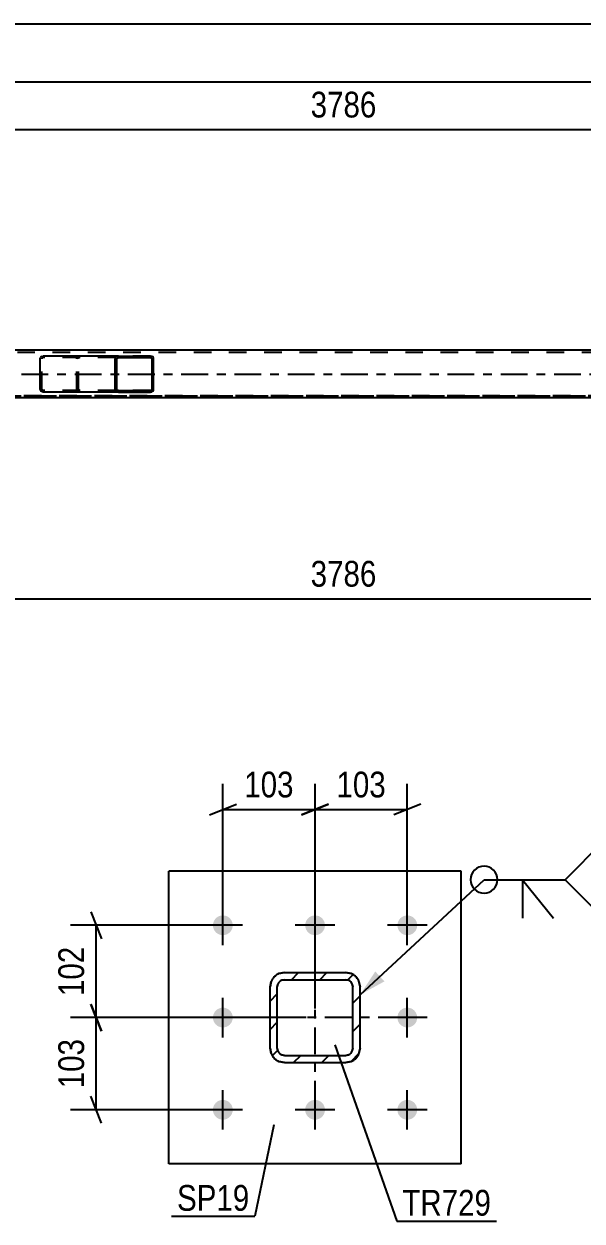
# Model space of a CAD drawing. Header units: millimetres. Extents: x 0 to 841, y 0 to 594.
# Drawn here: x 79.7 to 141.7, y 148.4 to 281.4 of the extents above; entities that cross this region are included whole.
import ezdxf

# ---------------------------------------------------------------- set-up
doc = ezdxf.new("R2010")
doc.units = ezdxf.units.MM
doc.linetypes.add('DXK_LINE_DOT2', pattern=[3.9198, 1.9599, -1.9599])
doc.linetypes.add('DXK_LINE_DOT3', pattern=[5.9187, 2.979, -0.9799, 0.9799, -0.9799])
doc.styles.add('Arial', font='ARIAL.TTF', dxfattribs={"height": 0.2})
doc.styles.add('Arial Narrow', font='ARIALN.TTF', dxfattribs={"height": 0.2})

# ---------------------------------------------------------------- blocks, each defined once
blk = doc.blocks.new('Part-814521776-2860 - 2731')
at = {"color": 2, "linetype": 'Continuous'}
for p, q in [((164.71, 245.15), (73.46, 245.15)), ((164.71, 239.87), (73.46, 239.87))]:
    blk.add_line(p, q, dxfattribs=at)
at = {"color": 7, "linetype": 'DXK_LINE_DOT2'}
for p, q in [((735.49, 244.91), (73.46, 244.91)), ((736.21, 240.11), (73.46, 240.11)), ((73.46, 240.11), (735.49, 240.11))]:
    blk.add_line(p, q, dxfattribs=at)
at = {"color": 7, "linetype": 'DXK_LINE_DOT3'}
blk.add_line((73.46, 242.51), (735.87, 242.51), dxfattribs=at)
blk = doc.blocks.new('Part-814521776-2925 - 2731')
at = {"linetype": 'Continuous'}
h = blk.add_hatch(dxfattribs=at)
h.set_pattern_fill('', scale=0.7, style=0, pattern_type=0)
h.set_pattern_definition([(45, (94.0427, 244.309), (-1.57154, 1.57154), [])])
h.paths.add_polyline_path([(94.07, 244.19), (94.04, 244.31), (93.97, 244.41), (93.86, 244.48), (93.73, 244.51), (90.15, 244.51), (90.02, 244.48), (89.91, 244.41), (89.84, 244.31), (89.81, 244.19), (89.81, 240.83), (89.84, 240.7), (89.91, 240.6), (90.02, 240.53), (90.15, 240.51), (93.73, 240.51), (93.86, 240.53), (93.97, 240.6), (94.04, 240.7), (94.07, 240.83)])
h.paths.add_polyline_path([(93.89, 240.77), (93.85, 240.71), (93.79, 240.68), (93.73, 240.67), (90.15, 240.67), (90.09, 240.68), (90.03, 240.71), (90, 240.77), (89.98, 240.83), (89.98, 244.19), (90, 244.25), (90.03, 244.3), (90.09, 244.33), (90.15, 244.35), (93.73, 244.35), (93.79, 244.33), (93.85, 244.3), (93.89, 244.25), (93.9, 244.19), (93.9, 240.83)])
at = {"color": 2, "linetype": 'Continuous'}
for p, q in [((81.46, 244.19), (81.49, 244.31)), ((81.46, 240.83), (81.46, 244.19)), ((81.67, 244.48), (81.8, 244.51)), ((90.15, 244.51), (81.8, 244.51)), ((89.84, 244.31), (89.81, 244.19)), ((89.81, 240.83), (89.81, 244.19)), ((89.98, 244.19), (90, 244.25)), ((89.98, 240.83), (89.98, 244.19)), ((90, 244.25), (90.03, 244.3)), ((90.15, 244.51), (90.02, 244.48)), ((90.03, 244.3), (90.09, 244.33)), ((90.09, 244.33), (90.15, 244.35)), ((90.15, 244.51), (93.73, 244.51)), ((90.15, 244.35), (93.73, 244.35)), ((93.86, 244.48), (93.73, 244.51)), ((93.73, 244.35), (93.79, 244.33)), ((93.79, 244.33), (93.85, 244.3)), ((93.85, 244.3), (93.89, 244.25)), ((93.89, 244.25), (93.9, 244.19)), ((93.9, 240.83), (93.9, 244.19)), ((94.07, 244.19), (94.04, 244.31)), ((94.07, 240.83), (94.07, 244.19)), ((81.49, 240.7), (81.46, 240.83)), ((89.81, 240.83), (89.84, 240.7)), ((90, 240.77), (89.98, 240.83)), ((90.03, 240.71), (90, 240.77)), ((93.89, 240.77), (93.85, 240.71)), ((93.9, 240.83), (93.89, 240.77)), ((94.04, 240.7), (94.07, 240.83)), ((81.8, 240.51), (81.67, 240.53)), ((90.15, 240.51), (81.8, 240.51)), ((90.02, 240.53), (90.15, 240.51)), ((90.09, 240.68), (90.03, 240.71)), ((90.15, 240.67), (90.09, 240.68)), ((90.15, 240.67), (93.73, 240.67)), ((90.15, 240.51), (93.73, 240.51)), ((93.79, 240.68), (93.73, 240.67)), ((93.73, 240.51), (93.86, 240.53)), ((93.85, 240.71), (93.79, 240.68))]:
    blk.add_line(p, q, dxfattribs=at)
at = {"color": 7, "linetype": 'DXK_LINE_DOT2'}
for p, q in [((81.65, 244.25), (81.63, 244.19)), ((81.63, 240.83), (81.63, 244.19)), ((81.68, 244.3), (81.65, 244.25)), ((81.74, 244.33), (81.68, 244.3)), ((81.8, 244.35), (81.74, 244.33)), ((93.73, 244.35), (81.8, 244.35)), ((85.38, 244.51), (85.51, 244.48)), ((85.44, 244.33), (85.38, 244.35)), ((85.5, 244.3), (85.44, 244.33)), ((85.54, 244.25), (85.5, 244.3)), ((85.55, 244.19), (85.54, 244.25)), ((85.55, 240.83), (85.55, 244.19)), ((85.69, 244.31), (85.72, 244.19)), ((85.72, 240.83), (85.72, 244.19)), ((93.73, 244.51), (90.15, 244.51)), ((81.63, 240.83), (81.65, 240.77)), ((81.65, 240.77), (81.68, 240.71)), ((85.5, 240.71), (85.54, 240.77)), ((85.54, 240.77), (85.55, 240.83)), ((85.72, 240.83), (85.69, 240.7)), ((81.68, 240.71), (81.74, 240.68)), ((81.74, 240.68), (81.8, 240.67)), ((93.73, 240.67), (81.8, 240.67)), ((85.38, 240.67), (85.44, 240.68)), ((85.51, 240.53), (85.38, 240.51)), ((85.44, 240.68), (85.5, 240.71)), ((93.73, 240.51), (90.15, 240.51))]:
    blk.add_line(p, q, dxfattribs=at)
at = {"color": 2, "linetype": 'Continuous'}
for centre, start, end in [((81.79, 244.17), 110.7583, 155.68), ((90.14, 244.17), 110.7583, 155.68), ((93.74, 244.17), 24.32, 69.2417), ((81.79, 240.84), 204.32, 249.2417), ((90.14, 240.84), 204.32, 249.2417), ((93.74, 240.84), 290.7583, 335.68)]:
    blk.add_arc(centre, 0.331, start, end, dxfattribs=at)
at = {"color": 7, "linetype": 'DXK_LINE_DOT2'}
for centre, start, end in [((85.39, 244.17), 24.32, 69.2417), ((85.39, 240.84), 290.7583, 335.68)]:
    blk.add_arc(centre, 0.331, start, end, dxfattribs=at)
blk = doc.blocks.new('Bolt-814521776-6539 - 6501')
at = {"linetype": 'Continuous'}
for points in [[(101.76, 180.16, -1), (101.76, 182.36, -1)], [(112.01, 180.16, -1), (112.01, 182.36, -1)], [(122.26, 180.16, -1), (122.26, 182.36, -1)], [(101.76, 169.91, -1), (101.76, 172.11, -1)], [(122.26, 169.91, -1), (122.26, 172.11, -1)], [(101.76, 159.66, -1), (101.76, 161.86, -1)], [(112.01, 159.66, -1), (112.01, 161.86, -1)], [(122.26, 159.66, -1), (122.26, 161.86, -1)]]:
    blk.add_hatch(color=1, dxfattribs=at).paths.add_polyline_path(points)
at = {"color": 1, "linetype": 'Continuous'}
for p, q in [((101.76, 179.06), (101.76, 183.46)), ((112.01, 179.06), (112.01, 183.46)), ((122.26, 179.06), (122.26, 183.46)), ((103.96, 181.26), (99.56, 181.26)), ((114.21, 181.26), (109.81, 181.26)), ((124.46, 181.26), (120.06, 181.26)), ((101.76, 168.81), (101.76, 173.21)), ((122.26, 168.81), (122.26, 173.21)), ((103.96, 171.01), (99.56, 171.01)), ((124.46, 171.01), (120.06, 171.01)), ((101.76, 158.56), (101.76, 162.96)), ((112.01, 158.56), (112.01, 162.96)), ((122.26, 158.56), (122.26, 162.96)), ((103.96, 160.76), (99.56, 160.76)), ((114.21, 160.76), (109.81, 160.76)), ((124.46, 160.76), (120.06, 160.76))]:
    blk.add_line(p, q, dxfattribs=at)
blk = doc.blocks.new('Part-814521776-6546 - 6501')
at = {"linetype": 'Continuous'}
h = blk.add_hatch(dxfattribs=at)
h.set_pattern_fill('', scale=0.7, style=0, pattern_type=0)
h.set_pattern_definition([(45, (116.0233, 166.1349), (-1.57154, 1.57154), [])])
h.paths.add_polyline_path([(115.41, 166.01), (116.02, 166.13), (116.54, 166.48), (116.89, 167), (117.01, 167.61), (117.01, 174.41), (116.89, 175.03), (116.54, 175.54), (116.02, 175.89), (115.41, 176.01), (108.61, 176.01), (108, 175.89), (107.48, 175.54), (107.13, 175.03), (107.01, 174.41), (107.01, 167.61), (107.13, 167), (107.48, 166.48), (108, 166.13), (108.61, 166.01)])
h.paths.add_polyline_path([(108.61, 166.81), (108.3, 166.87), (108.05, 167.05), (107.87, 167.31), (107.81, 167.61), (107.81, 174.41), (107.87, 174.72), (108.05, 174.98), (108.3, 175.15), (108.61, 175.21), (115.41, 175.21), (115.72, 175.15), (115.98, 174.98), (116.15, 174.72), (116.21, 174.41), (116.21, 167.61), (116.15, 167.31), (115.98, 167.05), (115.72, 166.87), (115.41, 166.81)])
at = {"color": 7, "linetype": 'DXK_LINE_DOT3'}
for p, q in [((112.01, 161.01), (112.01, 181.01)), ((122.01, 171.01), (102.01, 171.01))]:
    blk.add_line(p, q, dxfattribs=at)
at = {"color": 7, "linetype": 'DXK_LINE_DOT2'}
for p, q in [((108, 175.89), (108.61, 176.01)), ((108.61, 176.01), (115.41, 176.01)), ((115.41, 176.01), (116.02, 175.89)), ((107.01, 174.41), (107.13, 175.03)), ((107.01, 167.61), (107.01, 174.41)), ((107.87, 174.72), (107.81, 174.41)), ((107.81, 167.61), (107.81, 174.41)), ((108.61, 175.21), (108.3, 175.15)), ((108.61, 175.21), (115.41, 175.21)), ((115.72, 175.15), (115.41, 175.21)), ((116.21, 174.41), (116.15, 174.72)), ((116.21, 167.61), (116.21, 174.41)), ((116.89, 175.03), (117.01, 174.41)), ((117.01, 167.61), (117.01, 174.41)), ((107.13, 167), (107.01, 167.61)), ((107.81, 167.61), (107.87, 167.31)), ((116.15, 167.31), (116.21, 167.61)), ((117.01, 167.61), (116.89, 167)), ((108.3, 166.87), (108.61, 166.81)), ((108.61, 166.81), (115.41, 166.81)), ((115.41, 166.81), (115.72, 166.87)), ((108.61, 166.01), (108, 166.13)), ((108.61, 166.01), (115.41, 166.01)), ((116.02, 166.13), (115.41, 166.01))]:
    blk.add_line(p, q, dxfattribs=at)
at = {"color": 2, "linetype": 'Continuous'}
for p, q in [((108.61, 176.01), (108, 175.89)), ((108.61, 176.01), (115.41, 176.01)), ((116.02, 175.89), (115.41, 176.01)), ((107.13, 175.03), (107.01, 174.41)), ((107.01, 167.61), (107.01, 174.41)), ((107.81, 174.41), (107.87, 174.72)), ((107.81, 167.61), (107.81, 174.41)), ((108.3, 175.15), (108.61, 175.21)), ((108.61, 175.21), (115.41, 175.21)), ((115.41, 175.21), (115.72, 175.15)), ((116.15, 174.72), (116.21, 174.41)), ((116.21, 167.61), (116.21, 174.41)), ((117.01, 174.41), (116.89, 175.03)), ((117.01, 167.61), (117.01, 174.41)), ((107.01, 167.61), (107.13, 167)), ((107.87, 167.31), (107.81, 167.61)), ((116.21, 167.61), (116.15, 167.31)), ((116.89, 167), (117.01, 167.61)), ((108.61, 166.81), (108.3, 166.87)), ((108.61, 166.81), (115.41, 166.81)), ((115.72, 166.87), (115.41, 166.81)), ((108, 166.13), (108.61, 166.01)), ((108.61, 166.01), (115.41, 166.01)), ((115.41, 166.01), (116.02, 166.13))]:
    blk.add_line(p, q, dxfattribs=at)
at = {"color": 7, "linetype": 'DXK_LINE_DOT2'}
for centre, radius, start, end in [((108.61, 174.41), 1.6, 112.5, 157.5), ((115.41, 174.41), 1.6, 22.5, 67.5), ((108.61, 174.41), 0.8, 112.5, 157.5), ((115.41, 174.41), 0.8, 22.5, 67.5), ((108.61, 167.61), 1.6, 202.5, 247.5), ((108.61, 167.61), 0.8, 202.5, 247.5), ((115.41, 167.61), 0.8, 292.5, 337.5), ((115.41, 167.61), 1.6, 292.5, 337.5)]:
    blk.add_arc(centre, radius, start, end, dxfattribs=at)
at = {"color": 2, "linetype": 'Continuous'}
for centre, radius, start, end in [((108.61, 174.41), 1.6, 112.5, 157.5), ((115.41, 174.41), 1.6, 22.5, 67.5), ((108.61, 174.41), 0.8, 112.5, 157.5), ((115.41, 174.41), 0.8, 22.5, 67.5), ((108.61, 167.61), 1.6, 202.5, 247.5), ((108.61, 167.61), 0.8, 202.5, 247.5), ((115.41, 167.61), 0.8, 292.5, 337.5), ((115.41, 167.61), 1.6, 292.5, 337.5)]:
    blk.add_arc(centre, radius, start, end, dxfattribs=at)
blk = doc.blocks.new('Part-814521776-6647 - 6501')
at = {"color": 2, "linetype": 'Continuous'}
for p, q in [((128.26, 187.26), (95.76, 187.26)), ((95.76, 154.76), (95.76, 187.26)), ((128.26, 154.76), (128.26, 187.26)), ((128.26, 154.76), (95.76, 154.76))]:
    blk.add_line(p, q, dxfattribs=at)
blk = doc.blocks.new('StraightDimension-814521776-10578 - 2731')
at = {"color": 7, "linetype": 'Continuous'}
blk.add_line((64.84, 274.98), (736.87, 274.98), dxfattribs=at)
blk = doc.blocks.new('StraightDimension-814521776-3143 - 2731')
at = {"color": 7, "linetype": 'Continuous'}
for p, q in [((64.84, 238.87), (64.84, 214.41)), ((165.51, 230.47), (165.51, 208.93)), ((66.34, 218.14), (63.34, 216.94)), ((64.84, 217.54), (165.51, 217.54)), ((164.01, 216.94), (167.01, 218.14))]:
    blk.add_line(p, q, dxfattribs=at)
at = {"color": 0}
blk.add_wipeout([(119.43, 218.29), (119.43, 222.49), (110.92, 222.49), (110.92, 218.29)], dxfattribs=at)
at = {"color": 3, "style": 'Arial Narrow'}
blk.add_text('3786', height=2.863, dxfattribs=at).set_placement((111.52, 218.89))
at = {"color": 0, "linetype": 'Continuous'}
for points in [[(64.24, 216.84), (60.04, 216.84), (60.04, 213.81), (64.24, 213.81)], [(164.91, 216.84), (160.71, 216.84), (160.71, 208.33), (164.91, 208.33)]]:
    blk.add_wipeout(points, dxfattribs=at)
at = {"color": 3, "linetype": 'Continuous', "style": 'Arial Narrow'}
for s, height, p in [('0', 2.86, (63.64, 214.41)), ('3786', 2.863, (164.31, 208.93))]:
    blk.add_text(s, height=height, rotation=90.0002, dxfattribs=at).set_placement(p)
blk = doc.blocks.new('StraightDimension-814521776-3166 - 2731')
at = {"color": 7, "linetype": 'Continuous'}
blk.add_line((64.2, 281.41), (737.51, 281.41), dxfattribs=at)
blk = doc.blocks.new('StraightDimension-814521776-3194 - 2731')
at = {"color": 7, "linetype": 'Continuous'}
for p, q in [((64.84, 246.15), (64.84, 272.52)), ((165.51, 254.55), (165.51, 272.52)), ((66.34, 270.27), (63.34, 269.07)), ((164.01, 269.07), (167.01, 270.27)), ((64.84, 269.67), (165.51, 269.67))]:
    blk.add_line(p, q, dxfattribs=at)
at = {"color": 0}
blk.add_wipeout([(119.43, 270.42), (119.43, 274.62), (110.92, 274.62), (110.92, 270.42)], dxfattribs=at)
at = {"color": 3, "style": 'Arial Narrow'}
blk.add_text('3786', height=2.863, dxfattribs=at).set_placement((111.52, 271.02))
blk = doc.blocks.new('StraightDimension-814521776-6667 - 6501')
at = {"color": 7, "linetype": 'Continuous'}
for p, q in [((87.09, 172.51), (88.29, 169.51)), ((111.01, 171.01), (84.84, 171.01)), ((87.69, 160.76), (87.69, 171.01)), ((88.29, 159.26), (87.09, 162.26)), ((100.76, 160.76), (84.84, 160.76))]:
    blk.add_line(p, q, dxfattribs=at)
at = {"color": 0}
blk.add_wipeout([(86.94, 169.23), (82.74, 169.23), (82.74, 162.55), (86.94, 162.55)], dxfattribs=at)
at = {"color": 3, "style": 'Arial Narrow'}
blk.add_text('103', height=2.863, rotation=90.0002, dxfattribs=at).set_placement((86.34, 163.15))
blk = doc.blocks.new('StraightDimension-814521776-6684 - 6501')
at = {"color": 7, "linetype": 'Continuous'}
for p, q in [((87.09, 182.76), (88.29, 179.76)), ((100.76, 181.26), (84.84, 181.26)), ((87.69, 171.01), (87.69, 181.26)), ((88.29, 169.51), (87.09, 172.51)), ((111.01, 171.01), (84.84, 171.01))]:
    blk.add_line(p, q, dxfattribs=at)
at = {"color": 0}
blk.add_wipeout([(86.94, 179.48), (82.74, 179.48), (82.74, 172.8), (86.94, 172.8)], dxfattribs=at)
at = {"color": 3, "style": 'Arial Narrow'}
blk.add_text('102', height=2.863, rotation=90.0002, dxfattribs=at).set_placement((86.34, 173.4))
blk = doc.blocks.new('StraightDimension-814521776-6702 - 6501')
at = {"color": 7, "linetype": 'Continuous'}
for p, q in [((101.76, 182.26), (101.76, 196.97)), ((112.01, 172.01), (112.01, 196.97)), ((100.26, 193.52), (103.26, 194.72)), ((113.51, 194.72), (110.51, 193.52)), ((101.76, 194.12), (112.01, 194.12))]:
    blk.add_line(p, q, dxfattribs=at)
at = {"color": 0}
blk.add_wipeout([(110.23, 194.87), (110.23, 199.07), (103.54, 199.07), (103.54, 194.87)], dxfattribs=at)
at = {"color": 3, "style": 'Arial Narrow'}
blk.add_text('103', height=2.863, dxfattribs=at).set_placement((104.14, 195.47))
blk = doc.blocks.new('StraightDimension-814521776-6719 - 6501')
at = {"color": 7, "linetype": 'Continuous'}
for p, q in [((112.01, 172.01), (112.01, 196.97)), ((122.26, 182.26), (122.26, 196.97)), ((110.51, 193.52), (113.51, 194.72)), ((123.76, 194.72), (120.76, 193.52)), ((112.01, 194.12), (122.26, 194.12))]:
    blk.add_line(p, q, dxfattribs=at)
at = {"color": 0}
blk.add_wipeout([(120.48, 194.87), (120.48, 199.07), (113.79, 199.07), (113.79, 194.87)], dxfattribs=at)
at = {"color": 3, "style": 'Arial Narrow'}
blk.add_text('103', height=2.863, dxfattribs=at).set_placement((114.39, 195.47))
blk = doc.blocks.new('Mark-814521776-6643 - 6501')
at = {"color": 0}
blk.add_wipeout([(104.71, 149.54), (104.71, 152.54), (96.67, 152.54), (96.67, 149.54)], dxfattribs=at)
blk.add_wipeout([(104.71, 149.54), (104.71, 152.54), (96.67, 152.54), (96.67, 149.54)], dxfattribs=at)
at = {"color": 30, "linetype": 'Continuous'}
for p in [(107.42, 159.1), (96.07, 148.94)]:
    blk.add_line(p, (105.31, 148.94), dxfattribs=at)
at = {"color": 3, "style": 'Arial Narrow'}
blk.add_text('SP19', height=2.863, dxfattribs=at).set_placement((96.67, 149.54))
blk = doc.blocks.new('Mark-814521776-6542 - 6501')
at = {"color": 0}
blk.add_wipeout([(131.58, 149), (131.58, 152), (121.71, 152), (121.71, 149)], dxfattribs=at)
blk.add_wipeout([(131.58, 149), (131.58, 152), (121.71, 152), (121.71, 149)], dxfattribs=at)
at = {"color": 30, "linetype": 'Continuous'}
for p, q in [((114.19, 167.97), (121.11, 148.4)), ((121.11, 148.4), (132.18, 148.4))]:
    blk.add_line(p, q, dxfattribs=at)
at = {"color": 3, "style": 'Arial Narrow'}
blk.add_text('TR729', height=2.863, dxfattribs=at).set_placement((121.71, 149))
blk = doc.blocks.new('WeldMark-814521776-6736 - 6501')
at = {"linetype": 'Continuous'}
blk.add_hatch(color=30, dxfattribs=at).paths.add_polyline_path([(119.72, 175.03), (117.01, 173.54), (118.7, 176.13)])
at = {"color": 30, "linetype": 'Continuous'}
for p, q in [((117.01, 173.54), (130.79, 186.33)), ((130.79, 186.33), (139.79, 186.33))]:
    blk.add_line(p, q, dxfattribs=at)
at = {"color": 3, "linetype": 'Continuous'}
for q in [(138.5, 182.04), (135.08, 182.04)]:
    blk.add_line((135.08, 186.33), q, dxfattribs=at)
for start, end in [(90, 270), (270, 90)]:
    blk.add_arc((130.79, 186.33), 1.5, start, end, dxfattribs=at)
at = {"color": 0, "linetype": 'Continuous'}
blk.add_wipeout([(151.16, 185.43), (151.16, 188.43), (143.39, 188.43), (143.39, 185.43)], dxfattribs=at)
blk.add_wipeout([(151.16, 185.43), (151.16, 188.43), (143.39, 188.43), (143.39, 185.43)], dxfattribs=at)
at = {"color": 3, "linetype": 'Continuous'}
for q in [(144.08, 190.61), (144.08, 182.04)]:
    blk.add_line((139.79, 186.33), q, dxfattribs=at)
at = {"color": 3, "linetype": 'Continuous', "style": 'Arial'}
blk.add_text('TYP', height=2.865, dxfattribs=at).set_placement((143.39, 185.43))

msp = doc.modelspace()

# ---------------------------------------------------------------- block references
for name in ['StraightDimension-814521776-10578 - 2731', 'Part-814521776-2860 - 2731', 'Part-814521776-2925 - 2731', 'StraightDimension-814521776-3143 - 2731', 'Part-814521776-6647 - 6501', 'Bolt-814521776-6539 - 6501', 'Part-814521776-6546 - 6501']:
    msp.add_blockref(name, (0, 0))

# ---------------------------------------------------------------- next in the draw order: block references
for name in ['StraightDimension-814521776-3166 - 2731', 'StraightDimension-814521776-6667 - 6501', 'Mark-814521776-6542 - 6501']:
    msp.add_blockref(name, (0, 0))

# ---------------------------------------------------------------- next in the draw order: block references
for name in ['StraightDimension-814521776-3194 - 2731', 'StraightDimension-814521776-6684 - 6501', 'Mark-814521776-6643 - 6501']:
    msp.add_blockref(name, (0, 0))

# ---------------------------------------------------------------- next in the draw order: block references
msp.add_blockref('StraightDimension-814521776-6702 - 6501', (0, 0))

# ---------------------------------------------------------------- next in the draw order: block references
msp.add_blockref('StraightDimension-814521776-6719 - 6501', (0, 0))

# ---------------------------------------------------------------- next in the draw order: block references
msp.add_blockref('WeldMark-814521776-6736 - 6501', (0, 0))

doc.saveas('drawing.dxf')
